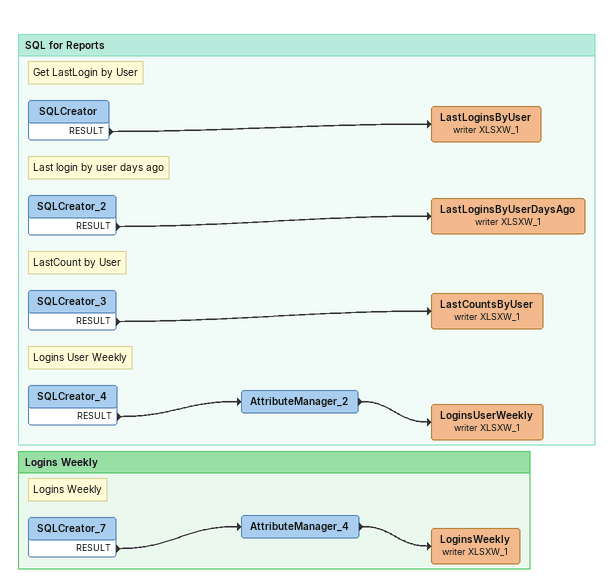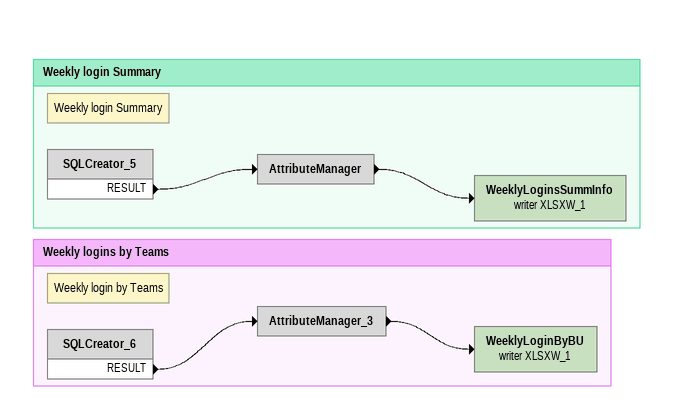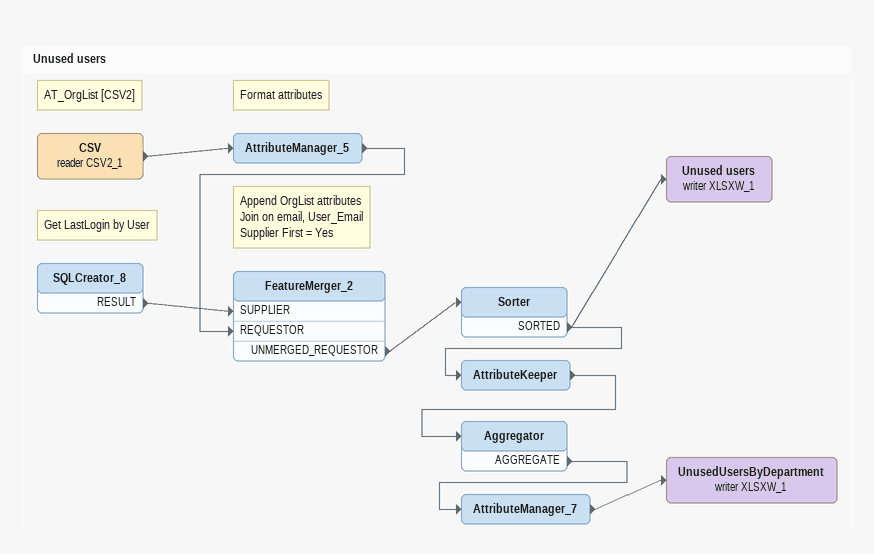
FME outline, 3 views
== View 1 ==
Bookmark: SQL for Reports
Note: Get LastLogin by User
SQLCreator
    RESULT -> LastLoginsByUser (writer XLSXW_1)
LastLoginsByUser (writer XLSXW_1)
Note: LastCount by User
SQLCreator_3
    RESULT -> LastCountsByUser (writer XLSXW_1)
LastCountsByUser (writer XLSXW_1)
Note: Logins User Weekly
SQLCreator_4
    RESULT -> AttributeManager_2
AttributeManager_2
    -> LoginsUserWeekly (writer XLSXW_1)
LoginsUserWeekly (writer XLSXW_1)
Note: Last login by user days ago
SQLCreator_2
    RESULT -> LastLoginsByUserDaysAgo (writer XLSXW_1)
LastLoginsByUserDaysAgo (writer XLSXW_1)

Bookmark: Logins Weekly
Note: Logins Weekly
SQLCreator_7
    RESULT -> AttributeManager_4
AttributeManager_4
    -> LoginsWeekly (writer XLSXW_1)
LoginsWeekly (writer XLSXW_1)

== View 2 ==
Bookmark: Weekly login Summary
Note: Weekly login Summary
SQLCreator_5
    RESULT -> AttributeManager
AttributeManager
    -> WeeklyLoginsSummInfo (writer XLSXW_1)
WeeklyLoginsSummInfo (writer XLSXW_1)

Bookmark: Weekly logins by Teams
Note: Weekly login by Teams
SQLCreator_6
    RESULT -> AttributeManager_3
AttributeManager_3
    -> WeeklyLoginByBU (writer XLSXW_1)
WeeklyLoginByBU (writer XLSXW_1)

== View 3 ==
Bookmark: Unused users
Note: AT_OrgList [CSV2]
CSV (reader CSV2_1)
    -> AttributeManager_5
Note: Format attributes
AttributeManager_5
    -> FeatureMerger_2 [REQUESTOR]
Note: Get LastLogin by User
SQLCreator_8
    RESULT -> FeatureMerger_2 [SUPPLIER]
Note: Append OrgList attributes / Join on email, User_Email / Supplier First = Yes
FeatureMerger_2
    UNMERGED_REQUESTOR -> Sorter
Sorter
    SORTED -> Unused users (writer XLSXW_1)
    SORTED -> AttributeKeeper
Unused users (writer XLSXW_1)
AttributeKeeper
    -> Aggregator
Aggregator
    AGGREGATE -> AttributeManager_7
AttributeManager_7
    -> UnusedUsersByDepartment (writer XLSXW_1)
UnusedUsersByDepartment (writer XLSXW_1)
